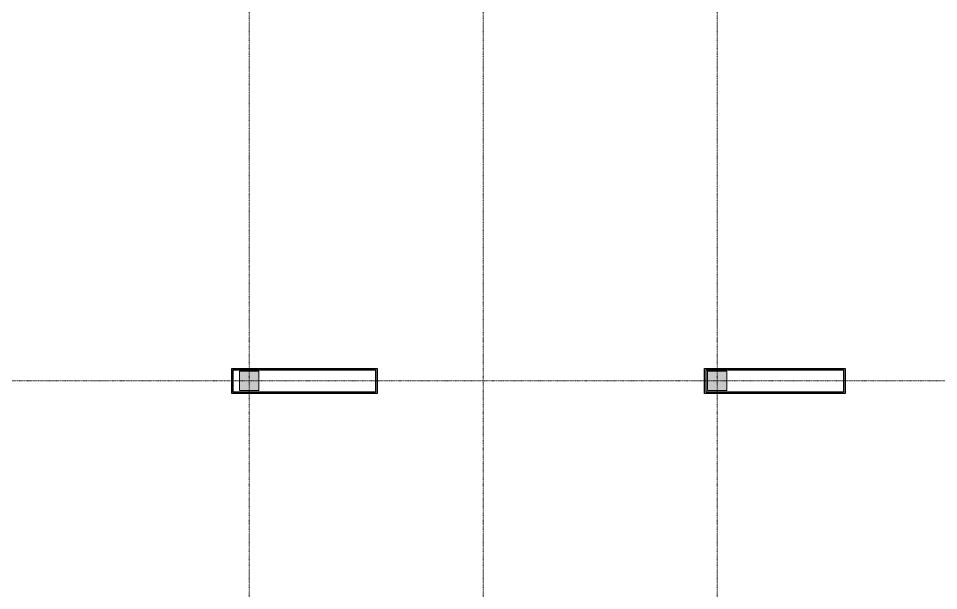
# Model space of a CAD drawing. Extents: x -32000 to 290600, y -29000 to 131250.
# Drawn here: x 184915 to 217950, y 52470 to 73016 of the extents above; entities that cross this region are included whole.
import ezdxf

# ---------------------------------------------------------------- set-up
doc = ezdxf.new("R2010")
doc.units = 0
doc.header["$LTSCALE"] = 10
doc.linetypes.add('H12PL3$0$JJP_三點線', pattern=[0.9, 0.3, -0.15, 0, -0.15, 0, -0.15, 0, -0.15])
doc.linetypes.add('XFM7P30ICA$0$H12PL3$0$JJP_三點線', pattern=[0.9, 0.3, -0.15, 0, -0.15, 0, -0.15, 0, -0.15])
for name, color, linetype in [('H12PL3$0$S-COL', 252, 'Continuous'), ('H12PL3$0$S-GRID', 252, 'Continuous'), ('XFDP30$0$A-W-P1S (50K)', 2, 'Continuous'), ('XFM7P30ICA$0$H12PL3$0$Hattch', 252, 'Continuous'), ('XFM7P30ICA$0$H12PL3$0$S-COL', 252, 'Continuous'), ('XFM7P30ICA$0$H12PL3$0$S-GRID', 252, 'Continuous'), ('XFM7P30ICA$0$XFDP30$0$A-W-P1S (50K)', 2, 'Continuous')]:
    doc.layers.add(name, color=color, linetype=linetype)

# ---------------------------------------------------------------- blocks, each defined once
blk = doc.blocks.new('XFDP30')
at = {"layer": 'XFDP30$0$A-W-P1S (50K)'}
for points in [[(192575, 60450), (197790, 60450), (197790, 59550), (192575, 59550)], [(192625, 60400), (197740, 60400), (197740, 59600), (192625, 59600)], [(209550, 60450), (214590, 60450), (214590, 59550), (209550, 59550)], [(209600, 60400), (214540, 60400), (214540, 59600), (209600, 59600)]]:
    blk.add_lwpolyline(points, close=True, dxfattribs=at)
blk = doc.blocks.new('H12PL3')
at = {"layer": 'H12PL3$0$S-COL', "lineweight": 0, "flags": 128}
for points in [[(192850, 59650), (193550, 59650), (193550, 60350), (192850, 60350)], [(209650, 59650), (210350, 59650), (210350, 60350), (209650, 60350)]]:
    blk.add_lwpolyline(points, close=True, dxfattribs=at)
at = {"layer": 'H12PL3$0$S-GRID', "linetype": 'H12PL3$0$JJP_三點線', "lineweight": 0}
for p, q in [((193200, 128250), (193200, -28000)), ((201600, 128250), (201600, -28000)), ((210000, 128250), (210000, -28000)), ((-29000, 60000), (289600, 60000))]:
    blk.add_line(p, q, dxfattribs=at)
blk.add_blockref('XFDP30', (0, 0))
blk = doc.blocks.new('XFM7P30ICA$0$XFDP30')
at = {"layer": 'XFM7P30ICA$0$XFDP30$0$A-W-P1S (50K)'}
for points in [[(192575, 60450), (197790, 60450), (197790, 59550), (192575, 59550)], [(192625, 60400), (197740, 60400), (197740, 59600), (192625, 59600)], [(209550, 60450), (214590, 60450), (214590, 59550), (209550, 59550)], [(209600, 60400), (214540, 60400), (214540, 59600), (209600, 59600)]]:
    blk.add_lwpolyline(points, close=True, dxfattribs=at)
blk = doc.blocks.new('XFM7P30ICA$0$H12PL3')
at = {"layer": 'XFM7P30ICA$0$H12PL3$0$Hattch', "linetype": 'Continuous', "lineweight": 0}
for points in [[(192850, 59650), (193550, 59650), (193550, 60350), (192850, 60350)], [(209650, 59650), (210350, 59650), (210350, 60350), (209650, 60350)]]:
    blk.add_hatch(color=256, dxfattribs=at).paths.add_polyline_path(points)
at = {"layer": 'XFM7P30ICA$0$H12PL3$0$S-COL', "lineweight": 0, "flags": 128}
for points in [[(192850, 59650), (193550, 59650), (193550, 60350), (192850, 60350)], [(209650, 59650), (210350, 59650), (210350, 60350), (209650, 60350)]]:
    blk.add_lwpolyline(points, close=True, dxfattribs=at)
at = {"layer": 'XFM7P30ICA$0$H12PL3$0$S-GRID', "linetype": 'XFM7P30ICA$0$H12PL3$0$JJP_三點線', "lineweight": 0}
for p, q in [((193200, 128250), (193200, -28000)), ((201600, 128250), (201600, -28000)), ((210000, 128250), (210000, -28000)), ((-29000, 60000), (289600, 60000))]:
    blk.add_line(p, q, dxfattribs=at)
blk.add_blockref('XFM7P30ICA$0$XFDP30', (0, 0))
blk = doc.blocks.new('XFM7P30ICA')
for name in ['XFM7P30ICA$0$H12PL3', 'XFM7P30ICA$0$XFDP30']:
    blk.add_blockref(name, (0, 0))

msp = doc.modelspace()

# ---------------------------------------------------------------- block references
for name in ['H12PL3', 'XFM7P30ICA']:
    msp.add_blockref(name, (0, 0))

doc.saveas('drawing.dxf')
